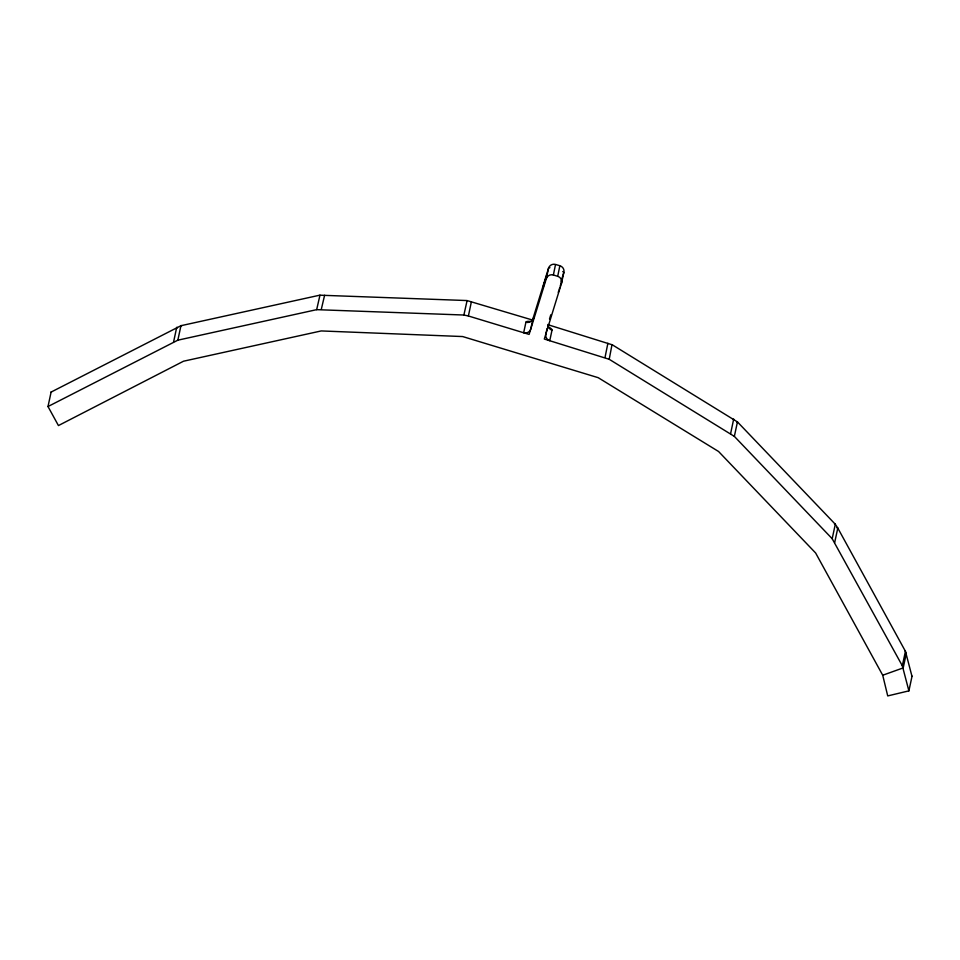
<?xml version="1.0" encoding="UTF-8"?>
<svg xmlns="http://www.w3.org/2000/svg" width="960" height="960" viewBox="0 0 960 960"><rect width="100%" height="100%" fill="white"/><g stroke="black" fill="none" stroke-linecap="round" stroke-linejoin="round"><path stroke-width="1.44" d="M467.004 300.96L463.884 315.024L316.668 309.66L177.852 340.176L48 406.536L58.44 425.568L183.528 361.212L321.216 330.936L462.648 336.552L598.188 377.676L718.572 451.5L815.628 552.984L882.72 675.24L887.724 695.916L908.892 690.864L912 676.392L905.436 651.312L837.792 528.072L835.296 524.244L737.448 421.92L612.324 344.82L548.352 324.84M562.152 279.384L561.396 281.388M48 406.536L51.108 392.076L180.948 325.704L319.764 295.188L466.98 300.552L532.692 320.088M173.592 341.928L176.688 327.456A5.688 0.804 65.2 0 1 177.408 327.756M177.852 340.176L180.948 325.704A5.7 0.66 72.7 0 1 181.512 326.064M316.668 309.66L319.968 295.188M321.3 309.36L324.6 295.296M908.892 690.864L902.328 665.784L832.188 538.716L734.352 436.392L609.216 359.292L544.308 339.024L561.516 283.248L563.772 272.724A5.688 5.532 12.1 0 0 559.968 265.776L555.648 264.468A5.688 5.532 12.1 0 0 548.568 268.104L546.312 278.64L529.104 334.404L468.396 315.984L471.36 301.884M533.196 318.336A5.688 1.308 17.1 0 0 532.992 318.588A5.688 5.532 12.1 0 1 525.924 322.224L523.668 332.76A5.688 5.532 12.1 0 0 530.736 329.112L532.992 318.588L548.568 268.104A5.688 1.308 17.1 0 1 549.924 267.672M546.312 278.64A5.688 5.532 12.1 0 1 553.38 275.004L555.456 264.828M561.516 283.248A5.688 5.532 12.1 0 0 557.7 276.312L559.776 266.136M547.08 328.464L545.94 333.732A5.688 5.532 12.1 0 0 549.756 340.668L552.012 330.144A5.688 5.532 12.1 0 1 547.98 324.42M605.028 357.444L607.872 343.308M609.216 359.292L611.916 345.096M730.596 433.716L733.68 419.076L733.176 419.448M734.352 436.392L737.448 421.92A5.7 0.648 -49.1 0 0 736.8 422.028M832.188 538.716L835.296 524.244A5.7 0.852 -38.4 0 0 834.48 524.184M834.684 542.544L837.792 528.072A5.688 0.972 -30.9 0 0 836.892 527.88M902.328 665.784L905.436 651.312A5.688 1.044 -25.6 0 0 905.04 650.988M561.984 280.056L560.22 286.128M549.504 318.984L550.8 314.784M561.18 281.136L563.772 272.724A5.688 1.308 17.1 0 0 562.752 271.56M559.116 289.704L559.656 287.976M558.252 292.38L558.636 291.216M882.72 675.24L903.204 667.896L906.3 653.424A5.7 1.14 -18.2 0 0 905.88 653.028M463.884 315.024L468.396 315.984M553.38 275.004L557.7 276.312M51.108 392.076A5.688 0.84 62.8 0 1 51.492 392.004M911.58 675.972A5.688 1.176 -14.9 0 1 912 676.392M525.924 322.224A11.376 2.604 17.1 0 1 530.448 321.468M548.34 326.892A11.376 2.604 17.1 0 1 552.012 330.144M533.652 318.192A5.688 1.308 17.1 0 1 534.36 318.144M542.676 288.612L546.972 274.572L542.676 288.612"/></g></svg>
